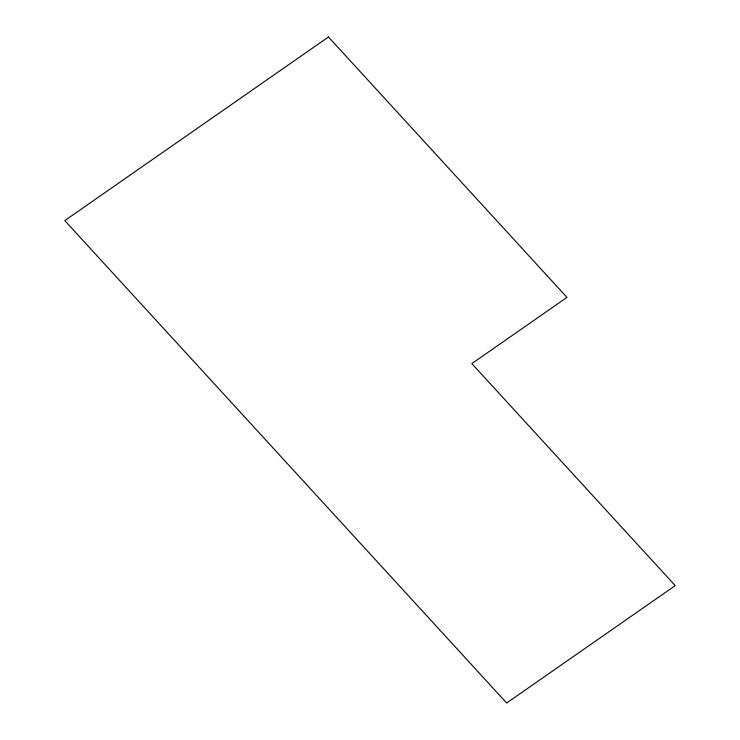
<?xml version="1.0" encoding="UTF-8"?>
<svg xmlns="http://www.w3.org/2000/svg" width="740" height="740" viewBox="0 0 740 740"><rect width="100%" height="100%" fill="white"/><g stroke="black" fill="none" stroke-linecap="round" stroke-linejoin="round"><path stroke-width="1.11" d="M328.458 37L64.787 220.603L506.66 703L675.213 585.627L471.843 363.608L566.96 297.378L328.458 37"/></g></svg>
